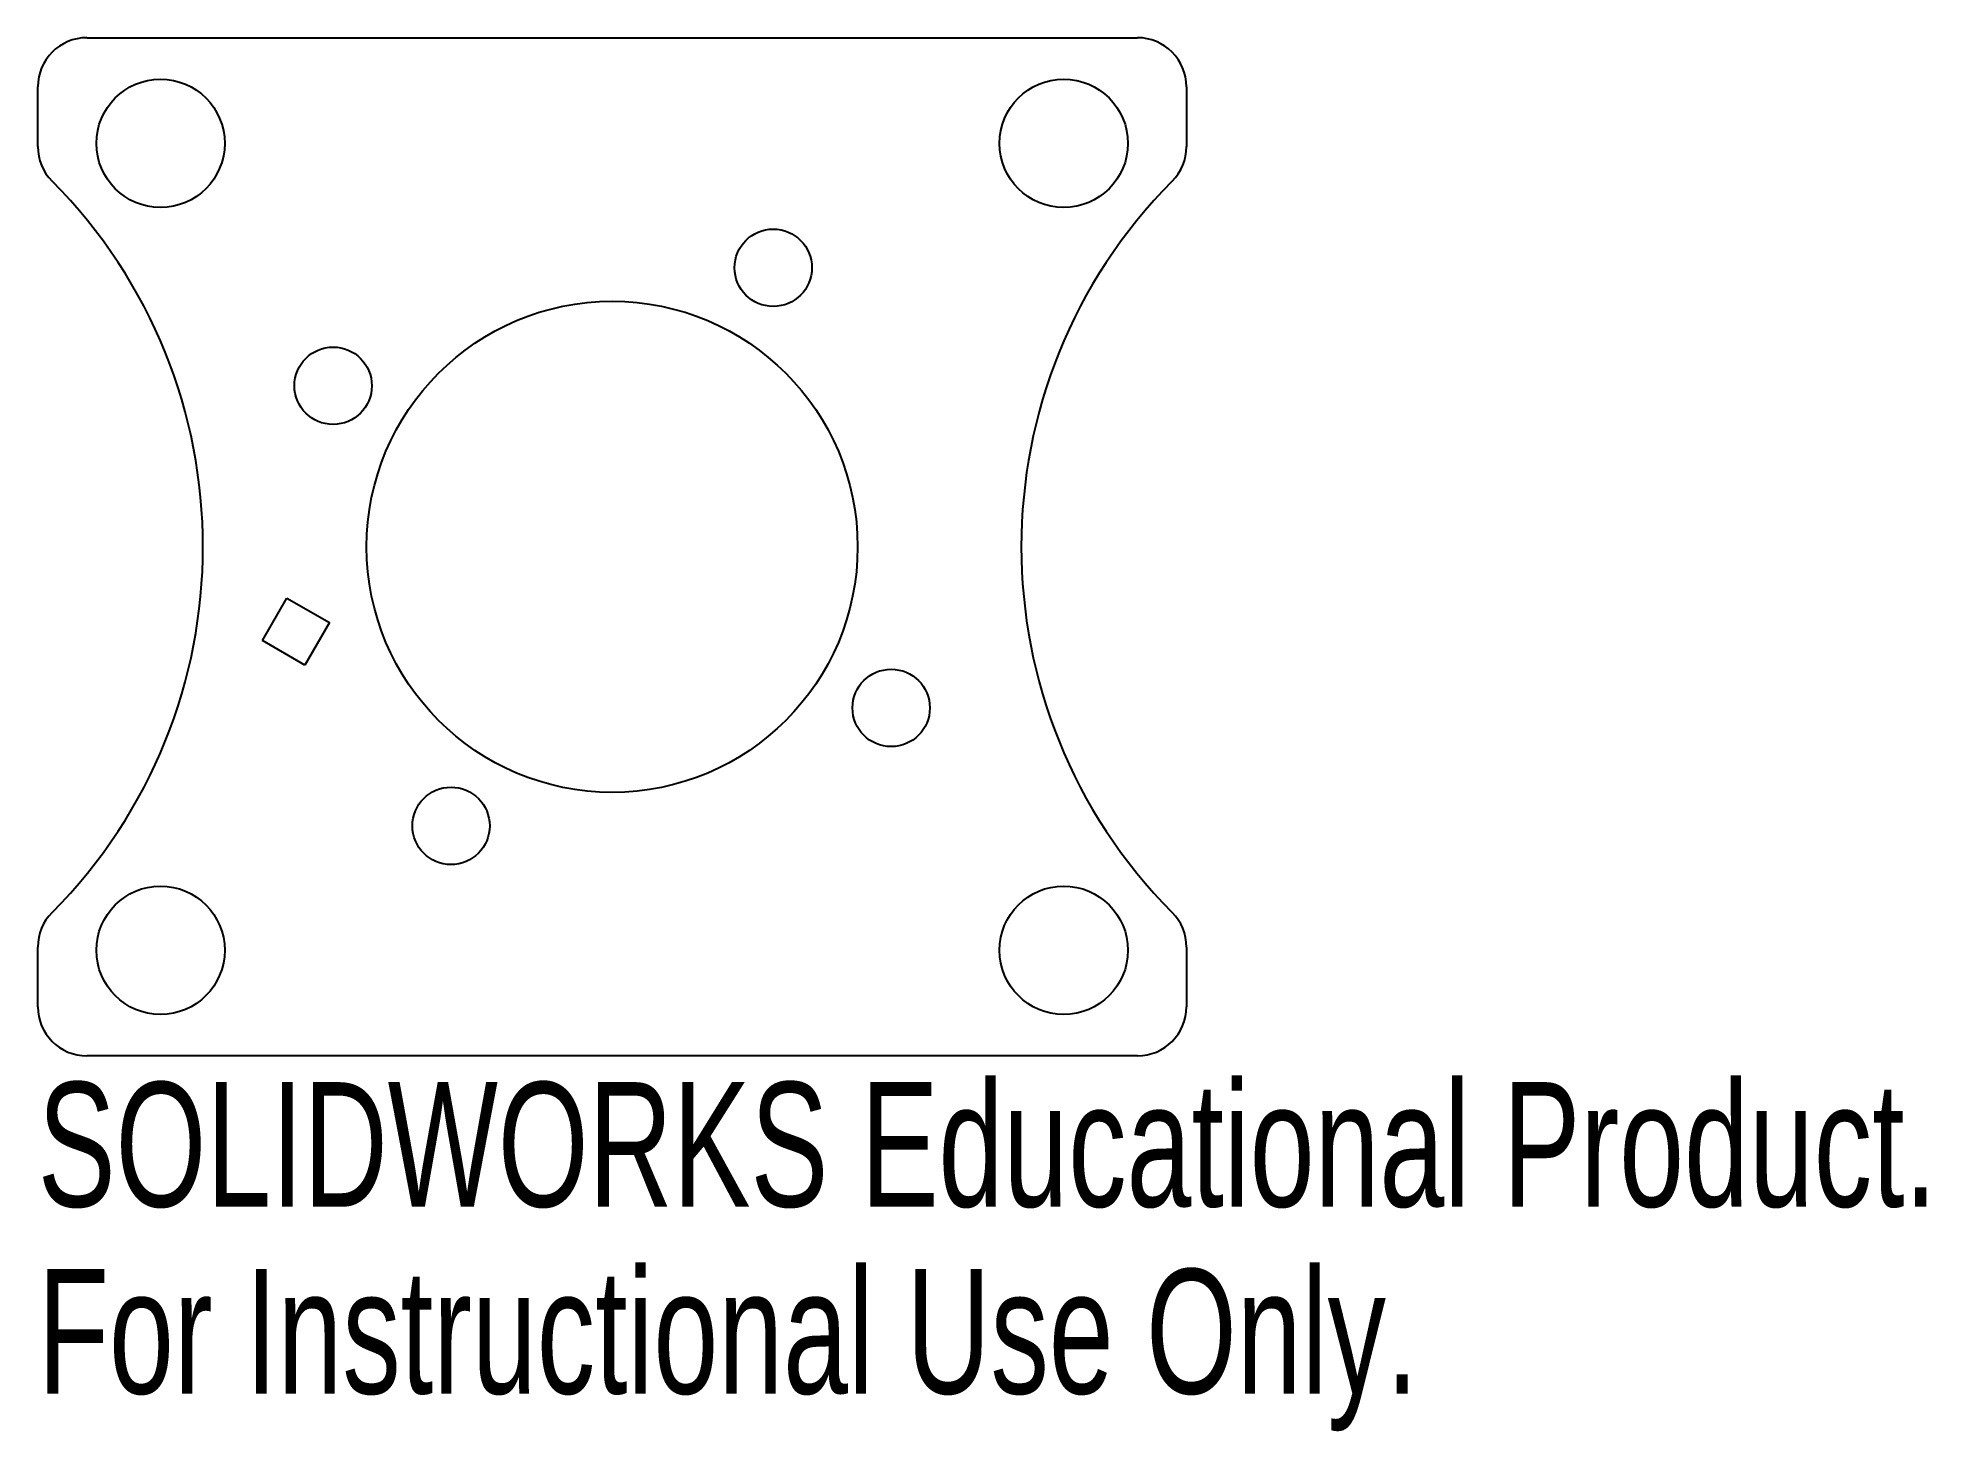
# Model space of a CAD drawing. Header units: inches. Extents: x 4.36 to 7.24, y -0.07 to 2.05.
import ezdxf

# ---------------------------------------------------------------- set-up
doc = ezdxf.new("R2010")
doc.units = ezdxf.units.IN
doc.header["$MEASUREMENT"] = 0
doc.styles.add('SLDTEXTSTYLE0', font='TXT', dxfattribs={"width": 0.7})

msp = doc.modelspace()

# ---------------------------------------------------------------- linework, layer by layer
at = {"color": 7, "linetype": 'Continuous', "lineweight": 25}
for p, q in [((4.4349, 2.055), (6.0395, 2.055)), ((4.3599, 1.8888), (4.3599, 1.98)), ((6.1145, 1.98), (6.1145, 1.8888)), ((4.703, 1.1343), (4.7405, 1.1993)), ((4.7405, 1.1993), (4.8055, 1.1618)), ((4.8055, 1.1618), (4.768, 1.0968)), ((4.768, 1.0968), (4.703, 1.1343)), ((4.3599, 0.575), (4.3599, 0.6662)), ((6.1145, 0.6662), (6.1145, 0.575)), ((6.0395, 0.5), (4.4349, 0.5))]:
    msp.add_line(p, q, dxfattribs=at)
for centre, radius in [((4.5474, 1.8937), 0.098), ((5.927, 1.8937), 0.098), ((5.4833, 1.7037), 0.0591), ((5.2372, 1.2775), 0.375), ((4.811, 1.5235), 0.0591), ((5.6634, 1.0314), 0.0591), ((4.9911, 0.8513), 0.0591), ((4.5474, 0.6613), 0.098), ((5.927, 0.6613), 0.098)]:
    msp.add_circle(centre, radius, dxfattribs=at)
for centre, radius, start, end in [((4.4349, 1.98), 0.075, 90, 180), ((6.0395, 1.98), 0.075, 0, 90), ((4.4349, 1.8888), 0.075, 180, 224.8626), ((6.0395, 1.8888), 0.075, 315.1374, 0), ((3.8206, 1.2775), 0.7916, 315.1374, 44.8626), ((6.6538, 1.2775), 0.7916, 135.1374, 224.8626), ((4.4349, 0.6662), 0.075, 135.1374, 180), ((6.0395, 0.6662), 0.075, 0, 44.8626), ((4.4349, 0.575), 0.075, 180, 270), ((6.0395, 0.575), 0.075, 270, 0)]:
    msp.add_arc(centre, radius, start, end, dxfattribs=at)

# ---------------------------------------------------------------- texts
at = {"color": 7, "linetype": 'Continuous', "char_height": 0.1903, "attachment_point": 1, "style": 'SLDTEXTSTYLE0'}
for s, insert in [('SOLIDWORKS Educational Product.', (4.3599, 0.4599)), ('For Instructional Use Only.', (4.3599, 0.1744))]:
    msp.add_mtext(s, dxfattribs=dict(at, insert=insert))

doc.saveas('drawing.dxf')
